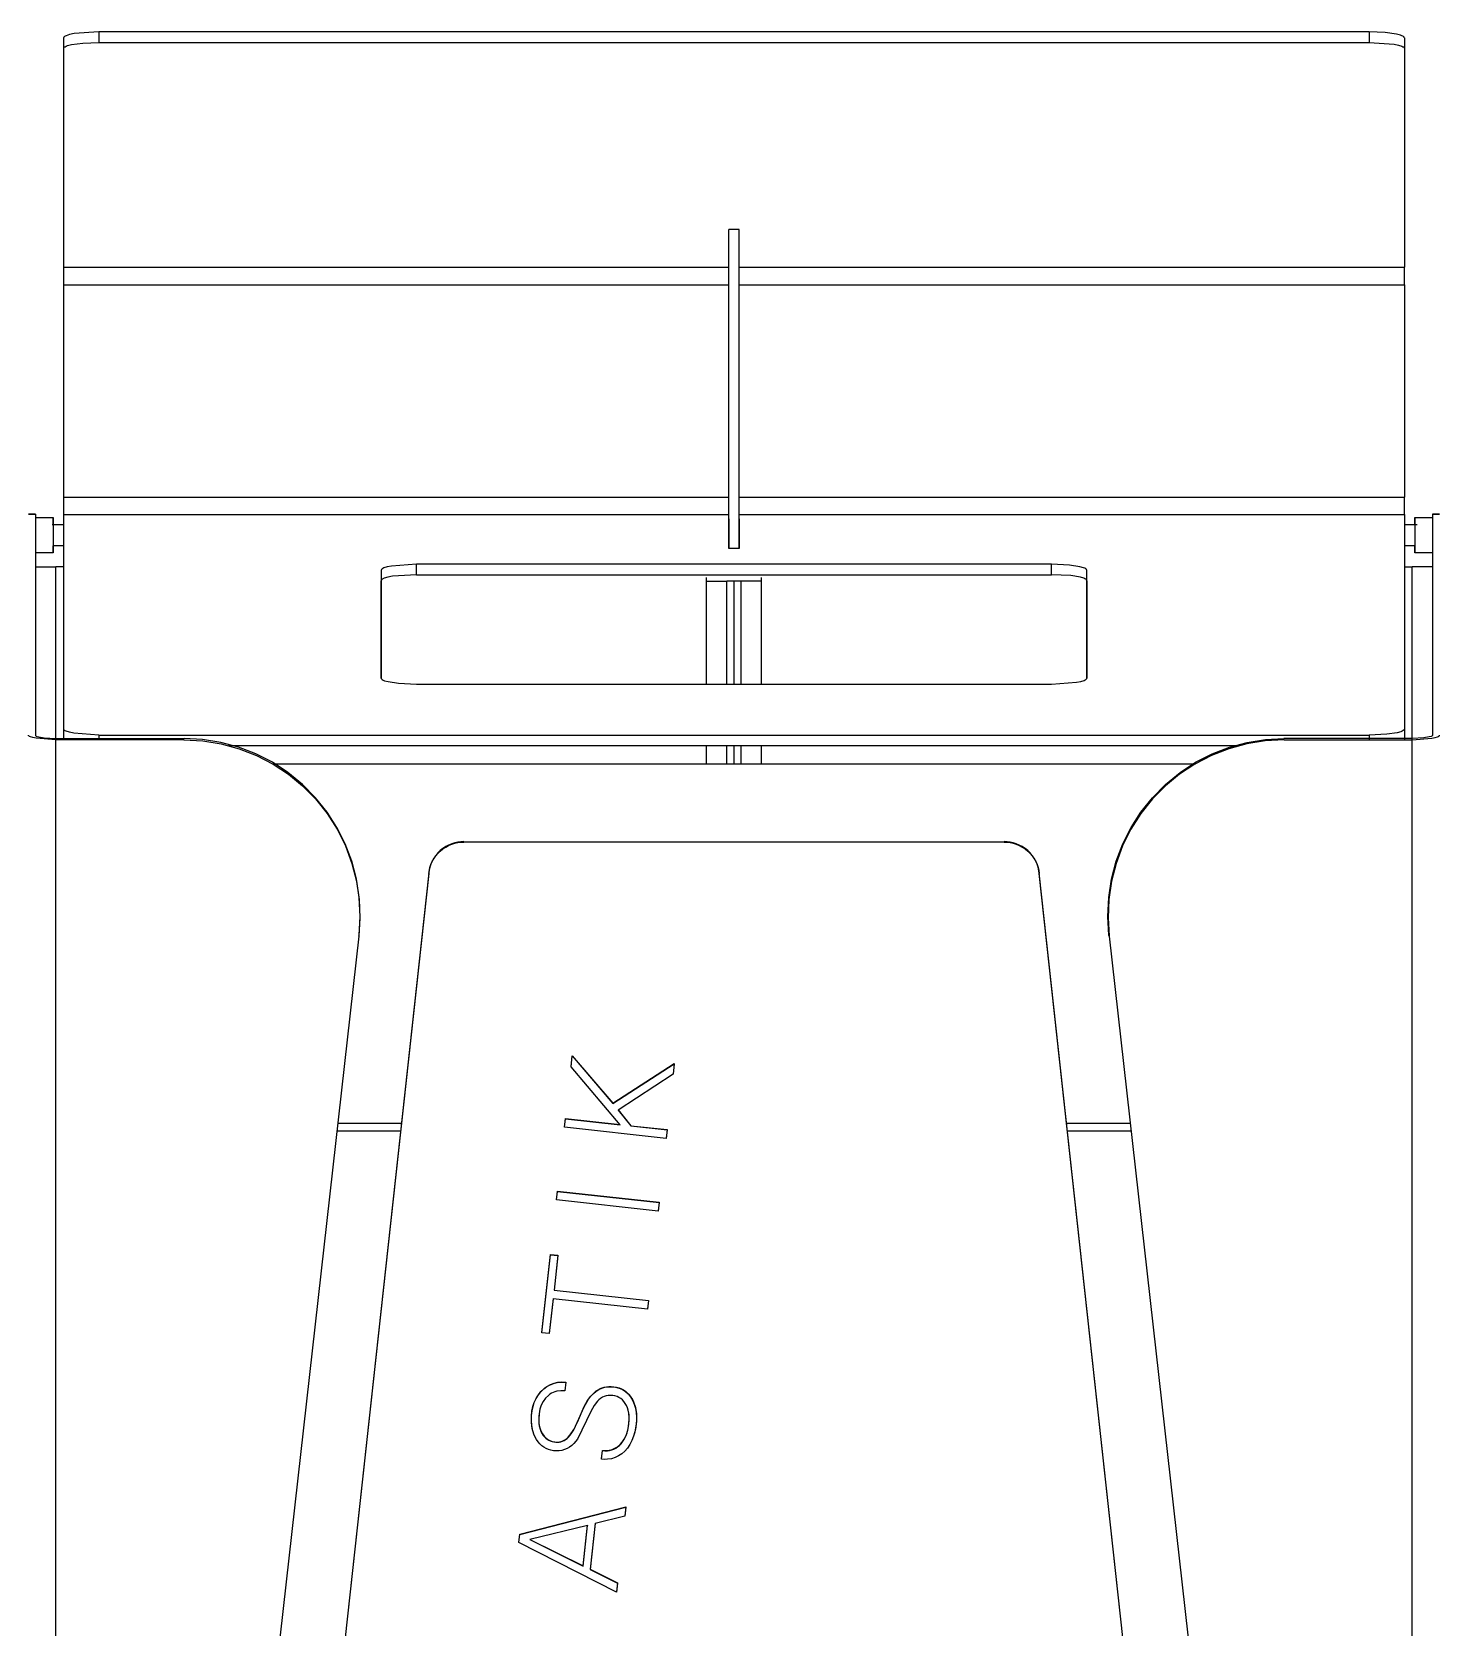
# Model space of a CAD drawing. Header units: millimetres. Extents: x 10782 to 23587, y 24555 to 29687.
# Drawn here: x 21616.5 to 22014.5, y 28094.5 to 28546.5 of the extents above; entities that cross this region are included whole.
import ezdxf

# ---------------------------------------------------------------- set-up
doc = ezdxf.new("R2010")
doc.units = ezdxf.units.MM
doc.header["$LTSCALE"] = 3
doc.layers.add('DomyÅ›lny', color=7, linetype='Continuous')

msp = doc.modelspace()

# ---------------------------------------------------------------- linework, layer by layer
at = {"layer": 'DomyÅ›lny'}
for p, q in [((21625.55, 28544.86), (21625.55, 28541.9)), ((21995.55, 28546.55), (21635.55, 28546.55)), ((21635.55, 28546.55), (21635.55, 28543.59)), ((21995.55, 28546.55), (21995.55, 28543.59)), ((22005.55, 28544.86), (22005.55, 28541.9)), ((21625.55, 28541.9), (21625.55, 28479.85)), ((21635.55, 28543.59), (21995.55, 28543.59)), ((22005.55, 28541.9), (22005.55, 28479.85)), ((21814.05, 28400.11), (21814.05, 28490.52)), ((21817.05, 28490.52), (21814.05, 28490.52)), ((21817.05, 28400.11), (21817.05, 28490.52)), ((21625.55, 28479.85), (21814.05, 28479.85)), ((21817.05, 28479.85), (22005.55, 28479.85)), ((21625.55, 28474.9), (21625.55, 28414.73)), ((21625.55, 28474.9), (21814.05, 28474.9)), ((21817.05, 28474.9), (22005.55, 28474.9)), ((22005.55, 28474.9), (22005.55, 28414.73)), ((21625.55, 28414.73), (21814.05, 28414.73)), ((21817.05, 28414.73), (22005.55, 28414.73)), ((21615.55, 28410), (21617.55, 28410)), ((21615.55, 28409.92), (21617.55, 28409.92)), ((21617.55, 28409.92), (21617.55, 28347.28)), ((21617.55, 28408.93), (21622.55, 28408.93)), ((21625.55, 28409.78), (21814.05, 28409.78)), ((21625.55, 28409.78), (21625.55, 28348.97)), ((21814.05, 28408.58), (21814.05, 28400.11)), ((21817.05, 28409.78), (22005.55, 28409.78)), ((21817.05, 28408.58), (21817.05, 28400.11)), ((22005.55, 28409.78), (22005.55, 28348.97)), ((22008.55, 28408.93), (22013.55, 28408.93)), ((22013.55, 28410), (22015.55, 28410)), ((22013.55, 28409.92), (22013.55, 28347.28)), ((22013.55, 28409.92), (22015.55, 28409.92)), ((21622.32, 28406.93), (21625.55, 28406.93)), ((22005.55, 28406.93), (22009.22, 28406.93)), ((21625.55, 28400.93), (21622.55, 28400.93)), ((21817.05, 28400.11), (21814.05, 28400.11)), ((22008.55, 28400.93), (22005.55, 28400.93)), ((21622.55, 28398.93), (21617.55, 28398.93)), ((21625.55, 28394.93), (21623.31, 28394.93)), ((21623.31, 28345.95), (21623.31, 28394.93)), ((21905.55, 28395.67), (21725.55, 28395.67)), ((21725.55, 28392.72), (21725.55, 28395.67)), ((21905.55, 28392.72), (21905.55, 28395.67)), ((22005.55, 28394.93), (22007.79, 28394.93)), ((22007.79, 28345.95), (22007.79, 28394.93)), ((22013.55, 28398.93), (22008.55, 28398.93)), ((21715.55, 28393.98), (21715.55, 28363.42)), ((21715.55, 28363.42), (21715.55, 28391.02)), ((21725.55, 28392.72), (21905.55, 28392.72)), ((21807.79, 28390.93), (21807.79, 28391.93)), ((21807.79, 28361.72), (21807.79, 28390.93)), ((21815.55, 28390.93), (21813.55, 28390.93)), ((21813.55, 28361.72), (21813.55, 28390.93)), ((21817.55, 28390.93), (21815.55, 28390.93)), ((21815.55, 28361.72), (21815.55, 28390.93)), ((21815.55, 28361.72), (21815.55, 28390.93)), ((21817.55, 28361.72), (21817.55, 28390.93)), ((21823.31, 28390.93), (21823.31, 28391.93)), ((21823.31, 28361.72), (21823.31, 28390.93)), ((21915.55, 28363.42), (21915.55, 28393.98)), ((21915.55, 28391.02), (21915.55, 28363.42)), ((21725.55, 28361.72), (21905.55, 28361.72)), ((21623.31, 28346.3), (21659.67, 28346.3)), ((21623.31, 27637.16), (21623.31, 28345.95)), ((21659.63, 28345.95), (21623.31, 28345.95)), ((21625.55, 28348.97), (21625.55, 28346.02)), ((21635.55, 28347.28), (21995.55, 28347.28)), ((21635.55, 28347.28), (21635.55, 28345.95)), ((21659.63, 28345.95), (21659.67, 28346.3)), ((22007.79, 28346.3), (21971.42, 28346.3)), ((21971.46, 28345.95), (21971.42, 28346.3)), ((21971.46, 28345.95), (22007.79, 28345.95)), ((21995.55, 28347.28), (21995.55, 28345.95)), ((22005.55, 28348.97), (22005.55, 28346.02)), ((22007.79, 27637.16), (22007.79, 28345.95)), ((21672.29, 28344.32), (21958.81, 28344.32)), ((21807.79, 28339.16), (21807.79, 28344.32)), ((21813.55, 28339.16), (21813.55, 28344.32)), ((21815.55, 28339.16), (21815.55, 28344.32)), ((21815.55, 28339.16), (21815.55, 28344.32)), ((21817.55, 28339.16), (21817.55, 28344.32)), ((21823.31, 28339.16), (21823.31, 28344.32)), ((21684.74, 28339.16), (21946.35, 28339.16)), ((21684.74, 28339.16), (21946.35, 28339.16)), ((21892.11, 28316.95), (21738.98, 28316.95)), ((21729.04, 28308.19), (21656.74, 27648.36)), ((21729.04, 28308.06), (21656.74, 27648.23)), ((21729.04, 28308.06), (21729.04, 28308.19)), ((21974.35, 27648.36), (21902.05, 28308.19)), ((21902.05, 28308.06), (21902.05, 28308.19)), ((21974.35, 27648.23), (21902.05, 28308.06)), ((21709.22, 28290.24), (21636.55, 27646.04)), ((21709.22, 28290.24), (21709.26, 28290.58)), ((21921.87, 28290.24), (21921.83, 28290.58)), ((21921.87, 28290.24), (21994.55, 27646.04)), ((21769.38, 28253.33), (21769.71, 28256.4)), ((21769.38, 28253.27), (21769.71, 28256.33)), ((21769.71, 28256.4), (21781.22, 28242.95)), ((21769.71, 28256.4), (21769.71, 28256.33)), ((21769.71, 28256.33), (21781.22, 28242.89)), ((21783.3, 28236.84), (21769.38, 28253.27)), ((21781.22, 28242.95), (21798.63, 28254.18)), ((21781.22, 28242.89), (21798.63, 28254.11)), ((21798.3, 28251.15), (21782.71, 28241)), ((21798.63, 28254.18), (21798.3, 28251.22)), ((21798.63, 28254.11), (21798.3, 28251.15)), ((21782.71, 28241.07), (21786.27, 28236.58)), ((21782.71, 28241), (21786.27, 28236.52)), ((21721.27, 28237.16), (21703.24, 28237.16)), ((21767.5, 28236.17), (21767.76, 28238.6)), ((21767.5, 28236.11), (21767.76, 28238.54)), ((21767.76, 28238.6), (21783.3, 28236.91)), ((21767.76, 28238.54), (21783.3, 28236.84)), ((21786.27, 28236.58), (21796.58, 28235.46)), ((21786.27, 28236.52), (21796.58, 28235.39)), ((21927.86, 28237.16), (21909.82, 28237.16)), ((21703.01, 28235.16), (21721.03, 28235.16)), ((21767.5, 28236.17), (21767.5, 28236.11)), ((21796.31, 28232.97), (21767.5, 28236.11)), ((21796.58, 28235.46), (21796.31, 28233.03)), ((21796.58, 28235.39), (21796.31, 28232.97)), ((21796.58, 28235.46), (21796.58, 28235.39)), ((21910.06, 28235.16), (21928.08, 28235.16)), ((21765.24, 28215.6), (21765.51, 28218.03)), ((21765.24, 28215.53), (21765.51, 28217.96)), ((21794.06, 28212.39), (21765.24, 28215.53)), ((21765.51, 28218.03), (21794.32, 28214.88)), ((21765.51, 28217.96), (21794.32, 28214.82)), ((21794.32, 28214.88), (21794.06, 28212.45)), ((21794.32, 28214.82), (21794.06, 28212.39)), ((21761.12, 28177.96), (21763.54, 28200.08)), ((21761.12, 28177.9), (21763.54, 28200.01)), ((21763.54, 28200.08), (21765.62, 28199.85)), ((21763.54, 28200.01), (21765.62, 28199.79)), ((21765.62, 28199.85), (21764.54, 28190)), ((21765.62, 28199.79), (21764.54, 28189.93)), ((21764.27, 28187.57), (21763.2, 28177.73)), ((21764.27, 28187.5), (21763.2, 28177.67)), ((21791.01, 28184.59), (21764.27, 28187.5)), ((21764.54, 28190), (21791.28, 28187.08)), ((21764.54, 28189.93), (21791.28, 28187.01)), ((21791.28, 28187.08), (21791.01, 28184.65)), ((21791.28, 28187.01), (21791.01, 28184.59)), ((21761.12, 28177.96), (21761.12, 28177.9)), ((21763.2, 28177.67), (21761.12, 28177.9)), ((21767.89, 28163.91), (21767.62, 28161.46)), ((21767.89, 28163.85), (21767.62, 28161.4)), ((21760.2, 28153.28), (21760.2, 28153.34)), ((21778.02, 28142.13), (21778.28, 28144.55)), ((21778.02, 28142.06), (21778.28, 28144.49)), ((21778.02, 28142.13), (21778.02, 28142.06)), ((21754.86, 28120.81), (21784.86, 28128.55)), ((21754.86, 28120.75), (21784.86, 28128.49)), ((21784.86, 28128.55), (21784.58, 28126.02)), ((21784.86, 28128.49), (21784.58, 28125.96)), ((21772.76, 28111.85), (21774.02, 28123.38)), ((21774.02, 28123.38), (21774.02, 28123.31)), ((21776.18, 28123.92), (21774.75, 28110.87)), ((21776.18, 28123.86), (21774.75, 28110.8)), ((21784.58, 28125.96), (21776.18, 28123.86)), ((21754.6, 28118.5), (21754.86, 28120.81)), ((21754.6, 28118.44), (21754.86, 28120.75)), ((21754.86, 28120.81), (21754.86, 28120.75)), ((21774.02, 28123.31), (21757.7, 28119.26)), ((21757.7, 28119.32), (21772.76, 28111.85)), ((21757.7, 28119.26), (21772.76, 28111.78)), ((21772.76, 28111.78), (21774.02, 28123.31)), ((21782.22, 28104.41), (21754.6, 28118.44)), ((21774.75, 28110.87), (21782.5, 28107.03)), ((21774.75, 28110.8), (21782.5, 28106.96)), ((21782.5, 28107.03), (21782.22, 28104.48)), ((21782.5, 28106.96), (21782.22, 28104.41))]:
    msp.add_line(p, q, dxfattribs=at)
for points in [[(21635.55, 28546.55, 0), (21628.48, 28546.05, 0), (21627.18, 28545.78, 0), (21626.25, 28545.48, 0), (21625.93, 28545.32, 0), (21625.81, 28545.24, 0), (21625.71, 28545.16, 0), (21625.64, 28545.09, 0), (21625.61, 28545.05, 0), (21625.59, 28545.01, 0), (21625.57, 28544.97, 0), (21625.56, 28544.93, 0), (21625.55, 28544.89, 0), (21625.55, 28544.86, 0)], [(22005.55, 28544.86, 0), (22005.54, 28544.89, 0), (22005.54, 28544.93, 0), (22005.52, 28544.97, 0), (22005.51, 28545.01, 0), (22005.48, 28545.05, 0), (22005.45, 28545.09, 0), (22005.38, 28545.16, 0), (22005.28, 28545.24, 0), (22005.16, 28545.32, 0), (22004.84, 28545.48, 0), (22004.43, 28545.63, 0), (22003.31, 28545.92, 0), (22000.14, 28546.36, 0), (21995.55, 28546.55, 0)], [(21625.55, 28541.9, 0), (21625.55, 28541.94, 0), (21625.56, 28541.97, 0), (21625.57, 28542.01, 0), (21625.59, 28542.05, 0), (21625.61, 28542.09, 0), (21625.64, 28542.13, 0), (21625.71, 28542.21, 0), (21625.81, 28542.29, 0), (21625.93, 28542.36, 0), (21626.25, 28542.52, 0), (21626.66, 28542.68, 0), (21627.78, 28542.97, 0), (21630.95, 28543.4, 0), (21635.55, 28543.59, 0)], [(21995.55, 28543.59, 0), (22002.62, 28543.1, 0), (22003.92, 28542.83, 0), (22004.84, 28542.52, 0), (22005.16, 28542.36, 0), (22005.28, 28542.29, 0), (22005.38, 28542.21, 0), (22005.45, 28542.13, 0), (22005.48, 28542.09, 0), (22005.51, 28542.05, 0), (22005.52, 28542.01, 0), (22005.54, 28541.97, 0), (22005.54, 28541.94, 0), (22005.55, 28541.9, 0)], [(21625.55, 28479.85, 0), (21625.55, 28479.64, 0), (21625.55, 28478.78, 0), (21625.55, 28474.9, 0)], [(22005.55, 28474.9, 0), (22005.55, 28479.85, 0)], [(21625.55, 28414.73, 0), (21625.55, 28409.78, 0)], [(22005.55, 28409.78, 0), (22005.55, 28409.99, 0), (22005.55, 28410.85, 0), (22005.55, 28414.73, 0)], [(21622.55, 28406.93, 0), (21622.55, 28408.73, 0), (21622.55, 28408.89, 0), (21622.55, 28408.92, 0), (21622.55, 28408.93, 0), (21622.55, 28408.93, 0), (21622.55, 28408.93, 0), (21622.55, 28408.93, 0), (21622.55, 28408.93, 0), (21622.55, 28408.93, 0), (21622.55, 28408.93, 0), (21622.55, 28408.93, 0), (21622.55, 28408.93, 0), (21622.55, 28408.93, 0), (21622.55, 28408.93, 0), (21622.55, 28408.93, 0), (21622.55, 28408.93, 0), (21622.55, 28408.93, 0), (21622.55, 28408.92, 0), (21622.55, 28408.91, 0), (21622.55, 28408.84, 0), (21622.55, 28408.55, 0), (21622.55, 28405.55, 0), (21622.55, 28401.73, 0), (21622.55, 28399.11, 0), (21622.55, 28398.97, 0), (21622.55, 28398.94, 0), (21622.55, 28398.93, 0), (21622.55, 28398.93, 0), (21622.55, 28398.93, 0), (21622.55, 28398.93, 0), (21622.55, 28398.93, 0), (21622.55, 28398.93, 0), (21622.55, 28398.93, 0), (21622.55, 28398.93, 0), (21622.55, 28398.93, 0), (21622.55, 28398.93, 0), (21622.55, 28398.93, 0), (21622.55, 28398.93, 0), (21622.55, 28398.93, 0), (21622.55, 28398.93, 0), (21622.55, 28398.95, 0), (21622.55, 28399.02, 0), (21622.55, 28399.31, 0), (21622.55, 28400.93, 0)], [(22008.55, 28406.93, 0), (22008.55, 28408.73, 0), (22008.55, 28408.89, 0), (22008.55, 28408.92, 0), (22008.55, 28408.93, 0), (22008.55, 28408.93, 0), (22008.55, 28408.93, 0), (22008.55, 28408.93, 0), (22008.55, 28408.93, 0), (22008.55, 28408.93, 0), (22008.55, 28408.93, 0), (22008.55, 28408.93, 0), (22008.55, 28408.93, 0), (22008.55, 28408.93, 0), (22008.55, 28408.93, 0), (22008.55, 28408.93, 0), (22008.55, 28408.93, 0), (22008.55, 28408.93, 0), (22008.55, 28408.92, 0), (22008.55, 28408.91, 0), (22008.55, 28408.84, 0), (22008.55, 28408.55, 0), (22008.55, 28405.55, 0), (22008.55, 28401.73, 0), (22008.55, 28399.11, 0), (22008.55, 28398.97, 0), (22008.55, 28398.94, 0), (22008.55, 28398.93, 0), (22008.55, 28398.93, 0), (22008.55, 28398.93, 0), (22008.55, 28398.93, 0), (22008.55, 28398.93, 0), (22008.55, 28398.93, 0), (22008.55, 28398.93, 0), (22008.55, 28398.93, 0), (22008.55, 28398.93, 0), (22008.55, 28398.93, 0), (22008.55, 28398.93, 0), (22008.55, 28398.93, 0), (22008.55, 28398.93, 0), (22008.55, 28398.93, 0), (22008.55, 28398.95, 0), (22008.55, 28399.02, 0), (22008.55, 28399.31, 0), (22008.55, 28400.93, 0)], [(21617.55, 28394.93, 0), (21617.55, 28394.93, 0), (21617.55, 28394.93, 0), (21617.55, 28394.93, 0), (21617.55, 28394.93, 0), (21617.55, 28394.93, 0), (21617.55, 28394.93, 0), (21617.55, 28394.93, 0), (21617.55, 28394.93, 0), (21617.55, 28394.93, 0), (21617.55, 28394.93, 0), (21617.56, 28394.93, 0), (21617.59, 28394.93, 0), (21617.74, 28394.93, 0), (21619.21, 28394.93, 0), (21623.31, 28394.93, 0)], [(21725.55, 28395.67, 0), (21718.47, 28395.18, 0), (21717.23, 28394.92, 0), (21716.31, 28394.63, 0), (21715.98, 28394.47, 0), (21715.85, 28394.39, 0), (21715.74, 28394.31, 0), (21715.65, 28394.23, 0), (21715.62, 28394.18, 0), (21715.59, 28394.14, 0), (21715.57, 28394.1, 0), (21715.56, 28394.06, 0), (21715.55, 28394.02, 0), (21715.55, 28393.98, 0)], [(21915.55, 28393.98, 0), (21915.54, 28394.02, 0), (21915.53, 28394.06, 0), (21915.52, 28394.1, 0), (21915.5, 28394.14, 0), (21915.47, 28394.18, 0), (21915.44, 28394.23, 0), (21915.35, 28394.31, 0), (21915.25, 28394.39, 0), (21914.96, 28394.55, 0), (21914.58, 28394.7, 0), (21913.58, 28394.99, 0), (21910.68, 28395.43, 0), (21905.55, 28395.67, 0)], [(22013.55, 28394.93, 0), (22013.55, 28394.93, 0), (22013.55, 28394.93, 0), (22013.55, 28394.93, 0), (22013.55, 28394.93, 0), (22013.55, 28394.93, 0), (22013.55, 28394.93, 0), (22013.55, 28394.93, 0), (22013.55, 28394.93, 0), (22013.55, 28394.93, 0), (22013.54, 28394.93, 0), (22013.54, 28394.93, 0), (22013.5, 28394.93, 0), (22013.35, 28394.93, 0), (22011.89, 28394.93, 0), (22007.79, 28394.93, 0)], [(21725.55, 28392.72, 0), (21718.75, 28392.27, 0), (21717.41, 28392.01, 0), (21716.39, 28391.7, 0), (21716.03, 28391.54, 0), (21715.88, 28391.46, 0), (21715.76, 28391.37, 0), (21715.67, 28391.29, 0), (21715.63, 28391.24, 0), (21715.6, 28391.2, 0), (21715.58, 28391.15, 0), (21715.56, 28391.11, 0), (21715.55, 28391.06, 0), (21715.55, 28391.02, 0)], [(21807.79, 28390.93, 0), (21813.55, 28390.93, 0)], [(21823.31, 28390.93, 0), (21817.55, 28390.93, 0)], [(21915.55, 28391.02, 0), (21915.54, 28391.06, 0), (21915.54, 28391.1, 0), (21915.52, 28391.14, 0), (21915.5, 28391.18, 0), (21915.48, 28391.22, 0), (21915.45, 28391.26, 0), (21915.37, 28391.33, 0), (21915.28, 28391.41, 0), (21915.02, 28391.57, 0), (21914.67, 28391.71, 0), (21913.74, 28391.99, 0), (21910.98, 28392.45, 0), (21905.55, 28392.72, 0)], [(21715.55, 28363.42, 0), (21715.55, 28363.38, 0), (21715.56, 28363.33, 0), (21715.57, 28363.29, 0), (21715.59, 28363.25, 0), (21715.62, 28363.21, 0), (21715.65, 28363.17, 0), (21715.74, 28363.09, 0), (21715.85, 28363.01, 0), (21716.13, 28362.85, 0), (21716.51, 28362.69, 0), (21717.52, 28362.41, 0), (21720.41, 28361.96, 0), (21725.55, 28361.72, 0)], [(21905.55, 28361.72, 0), (21912.62, 28362.22, 0), (21913.86, 28362.47, 0), (21914.78, 28362.77, 0), (21915.11, 28362.92, 0), (21915.25, 28363.01, 0), (21915.35, 28363.09, 0), (21915.44, 28363.17, 0), (21915.47, 28363.21, 0), (21915.5, 28363.25, 0), (21915.52, 28363.29, 0), (21915.53, 28363.33, 0), (21915.54, 28363.38, 0), (21915.55, 28363.42, 0)], [(21623.31, 28345.95, 0), (21617.74, 28346.35, 0), (21616.8, 28346.56, 0), (21616.11, 28346.78, 0), (21615.87, 28346.9, 0), (21615.77, 28346.96, 0), (21615.69, 28347.02, 0), (21615.63, 28347.08, 0), (21615.6, 28347.12, 0), (21615.58, 28347.15, 0), (21615.57, 28347.18, 0), (21615.56, 28347.21, 0), (21615.55, 28347.24, 0), (21615.55, 28347.28, 0)], [(21617.55, 28347.28, 0), (21617.55, 28347.25, 0), (21617.56, 28347.23, 0), (21617.56, 28347.2, 0), (21617.58, 28347.18, 0), (21617.6, 28347.15, 0), (21617.64, 28347.1, 0), (21617.7, 28347.05, 0), (21617.77, 28347.01, 0), (21617.96, 28346.91, 0), (21618.49, 28346.74, 0), (21620.06, 28346.47, 0), (21623.31, 28346.3, 0)], [(21635.55, 28347.28, 0), (21628.39, 28347.79, 0), (21627.17, 28348.05, 0), (21626.28, 28348.34, 0), (21625.96, 28348.49, 0), (21625.84, 28348.57, 0), (21625.73, 28348.65, 0), (21625.65, 28348.73, 0), (21625.62, 28348.77, 0), (21625.59, 28348.81, 0), (21625.57, 28348.85, 0), (21625.56, 28348.89, 0), (21625.55, 28348.93, 0), (21625.55, 28348.97, 0)], [(21659.63, 28345.95, 0), (21664.97, 28345.66, 0), (21670.21, 28344.82, 0), (21675.34, 28343.41, 0), (21680.23, 28341.5, 0), (21684.9, 28339.07, 0), (21689.24, 28336.2, 0), (21693.27, 28332.89, 0), (21696.91, 28329.18, 0), (21700.21, 28325.05, 0), (21703.06, 28320.57, 0), (21705.41, 28315.84, 0), (21707.25, 28310.9, 0), (21708.55, 28305.83, 0), (21709.31, 28300.67, 0), (21709.54, 28295.47, 0), (21709.22, 28290.24, 0)], [(21709.26, 28290.58, 0), (21709.57, 28295.9, 0), (21709.33, 28301.2, 0), (21708.53, 28306.44, 0), (21707.2, 28311.52, 0), (21705.34, 28316.42, 0), (21703.01, 28321.08, 0), (21700.19, 28325.46, 0), (21696.95, 28329.53, 0), (21693.24, 28333.29, 0), (21689.13, 28336.65, 0), (21684.7, 28339.55, 0), (21680, 28341.96, 0), (21675.11, 28343.84, 0), (21670.06, 28345.2, 0), (21664.92, 28346.02, 0), (21659.67, 28346.3, 0)], [(21921.83, 28290.58, 0), (21921.52, 28295.9, 0), (21921.76, 28301.2, 0), (21922.56, 28306.44, 0), (21923.9, 28311.52, 0), (21925.75, 28316.42, 0), (21928.09, 28321.08, 0), (21930.9, 28325.46, 0), (21934.14, 28329.53, 0), (21937.85, 28333.29, 0), (21941.97, 28336.65, 0), (21946.39, 28339.55, 0), (21951.09, 28341.96, 0), (21955.98, 28343.84, 0), (21961.03, 28345.2, 0), (21966.18, 28346.02, 0), (21971.42, 28346.3, 0)], [(21971.46, 28345.95, 0), (21966.12, 28345.66, 0), (21960.88, 28344.82, 0), (21955.76, 28343.41, 0), (21950.86, 28341.5, 0), (21946.2, 28339.07, 0), (21941.85, 28336.2, 0), (21937.83, 28332.89, 0), (21934.18, 28329.18, 0), (21930.88, 28325.05, 0), (21928.03, 28320.57, 0), (21925.68, 28315.84, 0), (21923.85, 28310.9, 0), (21922.55, 28305.83, 0), (21921.78, 28300.67, 0), (21921.56, 28295.47, 0), (21921.87, 28290.24, 0)], [(22005.55, 28348.97, 0), (22005.54, 28348.93, 0), (22005.53, 28348.89, 0), (22005.52, 28348.85, 0), (22005.49, 28348.8, 0), (22005.46, 28348.76, 0), (22005.43, 28348.72, 0), (22005.34, 28348.63, 0), (22005.23, 28348.55, 0), (22004.93, 28348.39, 0), (22004.54, 28348.23, 0), (22003.51, 28347.95, 0), (22000.6, 28347.51, 0), (21995.55, 28347.28, 0)], [(22013.55, 28347.28, 0), (22013.55, 28347.25, 0), (22013.54, 28347.23, 0), (22013.53, 28347.2, 0), (22013.52, 28347.18, 0), (22013.5, 28347.15, 0), (22013.45, 28347.1, 0), (22013.39, 28347.05, 0), (22013.32, 28347.01, 0), (22013.13, 28346.91, 0), (22012.61, 28346.74, 0), (22011.03, 28346.47, 0), (22007.79, 28346.3, 0)], [(22007.79, 28345.95, 0), (22013.35, 28346.35, 0), (22014.29, 28346.56, 0), (22014.98, 28346.78, 0), (22015.23, 28346.9, 0), (22015.33, 28346.96, 0), (22015.4, 28347.02, 0), (22015.47, 28347.08, 0), (22015.49, 28347.12, 0), (22015.51, 28347.15, 0), (22015.53, 28347.18, 0), (22015.54, 28347.21, 0), (22015.54, 28347.24, 0), (22015.55, 28347.28, 0)], [(21738.98, 28317.08, 0), (21737.27, 28316.93, 0), (21736.4, 28316.74, 0), (21735.53, 28316.47, 0), (21734.67, 28316.11, 0), (21733.84, 28315.66, 0), (21733.05, 28315.13, 0), (21732.31, 28314.53, 0), (21731.63, 28313.86, 0), (21731.02, 28313.13, 0), (21730.48, 28312.36, 0), (21730.03, 28311.55, 0), (21729.66, 28310.71, 0), (21729.38, 28309.87, 0), (21729.17, 28309.02, 0), (21729.04, 28308.19, 0)], [(21729.04, 28308.06, 0), (21729.38, 28309.74, 0), (21729.66, 28310.58, 0), (21730.03, 28311.42, 0), (21730.48, 28312.23, 0), (21731.02, 28313.01, 0), (21731.63, 28313.73, 0), (21732.31, 28314.4, 0), (21733.05, 28315, 0), (21733.84, 28315.53, 0), (21734.67, 28315.98, 0), (21735.53, 28316.34, 0), (21736.4, 28316.61, 0), (21737.27, 28316.8, 0), (21738.98, 28316.95, 0)], [(21902.05, 28308.19, 0), (21901.72, 28309.87, 0), (21901.43, 28310.71, 0), (21901.06, 28311.55, 0), (21900.61, 28312.36, 0), (21900.08, 28313.13, 0), (21899.47, 28313.86, 0), (21898.79, 28314.53, 0), (21898.04, 28315.13, 0), (21897.25, 28315.66, 0), (21896.42, 28316.11, 0), (21895.57, 28316.47, 0), (21894.69, 28316.74, 0), (21893.82, 28316.93, 0), (21892.11, 28317.08, 0)], [(21892.11, 28316.95, 0), (21893.82, 28316.8, 0), (21894.69, 28316.61, 0), (21895.57, 28316.34, 0), (21896.42, 28315.98, 0), (21897.25, 28315.53, 0), (21898.04, 28315, 0), (21898.79, 28314.4, 0), (21899.47, 28313.73, 0), (21900.08, 28313.01, 0), (21900.61, 28312.23, 0), (21901.06, 28311.42, 0), (21901.43, 28310.58, 0), (21901.72, 28309.74, 0), (21901.92, 28308.89, 0), (21902.05, 28308.06, 0)], [(21758.42, 28150.47, 0), (21758.2, 28151.67, 0), (21758.11, 28152.94, 0), (21758.14, 28154.28, 0), (21758.29, 28155.65, 0), (21758.56, 28156.95, 0), (21758.95, 28158.15, 0), (21759.46, 28159.28, 0), (21760.09, 28160.32, 0), (21760.82, 28161.24, 0), (21761.63, 28162.03, 0), (21762.53, 28162.69, 0), (21763.51, 28163.23, 0), (21764.55, 28163.62, 0), (21765.63, 28163.87, 0), (21766.74, 28163.97, 0), (21767.89, 28163.91, 0)], [(21781.16, 28160.1, 0), (21780.51, 28160.14, 0), (21779.89, 28160.11, 0), (21779.31, 28160.01, 0), (21778.75, 28159.84, 0), (21778.23, 28159.61, 0), (21777.74, 28159.3, 0), (21777.28, 28158.93, 0), (21776.84, 28158.47, 0), (21775.94, 28157.24, 0), (21775.01, 28155.58, 0), (21771.18, 28147.75, 0), (21770.19, 28146.53, 0), (21769.57, 28145.96, 0), (21768.92, 28145.47, 0), (21768.24, 28145.07, 0), (21767.53, 28144.77, 0), (21766.79, 28144.55, 0), (21766.03, 28144.43, 0), (21765.23, 28144.4, 0), (21764.42, 28144.47, 0), (21763.66, 28144.6, 0), (21762.94, 28144.81, 0), (21762.27, 28145.1, 0), (21761.64, 28145.46, 0), (21761.06, 28145.89, 0), (21760.52, 28146.4, 0), (21760.02, 28146.98, 0), (21759.57, 28147.64, 0), (21759.17, 28148.35, 0), (21758.83, 28149.11, 0), (21758.35, 28150.72, 0), (21758.12, 28152.49, 0), (21758.15, 28154.4, 0), (21758.43, 28156.33, 0), (21758.95, 28158.08, 0), (21759.71, 28159.66, 0), (21760.19, 28160.39, 0), (21760.7, 28161.04, 0), (21761.26, 28161.64, 0), (21761.87, 28162.17, 0), (21762.52, 28162.63, 0), (21763.22, 28163.02, 0), (21763.95, 28163.35, 0), (21764.7, 28163.6, 0), (21765.47, 28163.78, 0), (21766.26, 28163.88, 0), (21767.06, 28163.9, 0), (21767.89, 28163.85, 0)], [(21767.62, 28161.4, 0), (21766.44, 28161.44, 0), (21765.33, 28161.3, 0), (21764.81, 28161.16, 0), (21764.31, 28160.97, 0), (21763.83, 28160.74, 0), (21763.37, 28160.46, 0), (21762.93, 28160.13, 0), (21762.12, 28159.35, 0), (21761.46, 28158.44, 0), (21760.93, 28157.38, 0), (21760.54, 28156.2, 0), (21760.3, 28154.87, 0), (21760.2, 28153.41, 0), (21760.27, 28152.07, 0), (21760.51, 28150.84, 0), (21760.7, 28150.28, 0), (21760.92, 28149.75, 0), (21761.2, 28149.24, 0), (21761.5, 28148.78, 0), (21761.84, 28148.37, 0), (21762.21, 28148.01, 0), (21762.6, 28147.7, 0), (21763.03, 28147.44, 0), (21763.48, 28147.22, 0), (21763.97, 28147.06, 0), (21764.48, 28146.95, 0), (21765.02, 28146.88, 0), (21765.53, 28146.87, 0), (21766.03, 28146.91, 0), (21766.51, 28147.01, 0), (21766.97, 28147.16, 0), (21767.41, 28147.37, 0), (21767.83, 28147.63, 0), (21768.24, 28147.94, 0), (21768.63, 28148.31, 0), (21769.39, 28149.23, 0), (21770.13, 28150.4, 0), (21771.59, 28153.48, 0), (21773, 28156.71, 0), (21774.34, 28159.05, 0), (21775.01, 28159.92, 0), (21775.72, 28160.67, 0), (21776.46, 28161.3, 0), (21777.25, 28161.81, 0), (21778.08, 28162.19, 0), (21778.96, 28162.45, 0), (21779.89, 28162.59, 0), (21780.88, 28162.6, 0), (21781.95, 28162.47, 0), (21782.99, 28162.21, 0), (21783.94, 28161.8, 0), (21784.8, 28161.25, 0), (21785.57, 28160.55, 0), (21786.24, 28159.72, 0), (21786.82, 28158.75, 0), (21787.29, 28157.69, 0), (21787.62, 28156.55, 0), (21787.84, 28155.32, 0), (21787.93, 28154.01, 0), (21787.89, 28152.62, 0), (21787.48, 28149.86, 0), (21787.1, 28148.58, 0), (21786.62, 28147.37, 0), (21786.03, 28146.23, 0), (21785.34, 28145.21, 0), (21784.58, 28144.32, 0), (21783.74, 28143.58, 0), (21782.82, 28142.97, 0), (21781.84, 28142.51, 0), (21780.8, 28142.2, 0), (21779.72, 28142.03, 0), (21778.88, 28142.01, 0), (21778.02, 28142.06, 0)], [(21760.53, 28156.2, 0), (21760.24, 28154.29, 0), (21760.24, 28152.36, 0), (21760.37, 28151.48, 0), (21760.58, 28150.66, 0), (21760.88, 28149.91, 0), (21761.26, 28149.21, 0), (21761.7, 28148.6, 0), (21762.2, 28148.08, 0), (21762.75, 28147.66, 0), (21763.37, 28147.34, 0), (21764.04, 28147.1, 0), (21764.77, 28146.97, 0), (21765.49, 28146.93, 0), (21766.18, 28147, 0), (21766.83, 28147.18, 0), (21767.45, 28147.45, 0), (21768.03, 28147.84, 0), (21768.58, 28148.32, 0), (21769.1, 28148.92, 0), (21770.14, 28150.48, 0), (21771.16, 28152.52, 0), (21773.12, 28157.02, 0), (21774.06, 28158.68, 0), (21774.98, 28159.95, 0), (21775.97, 28160.97, 0), (21776.49, 28161.39, 0), (21777.03, 28161.75, 0), (21777.59, 28162.05, 0), (21778.18, 28162.29, 0), (21778.79, 28162.48, 0), (21779.42, 28162.6, 0), (21780.09, 28162.66, 0), (21780.77, 28162.67, 0), (21781.5, 28162.61, 0), (21782.25, 28162.48, 0), (21782.97, 28162.28, 0), (21783.64, 28162.01, 0), (21784.26, 28161.68, 0), (21784.85, 28161.28, 0), (21785.38, 28160.8, 0), (21785.88, 28160.26, 0), (21786.33, 28159.66, 0), (21786.74, 28158.98, 0), (21787.08, 28158.27, 0), (21787.6, 28156.71, 0), (21787.88, 28155, 0), (21787.92, 28153.12, 0), (21787.72, 28151.15, 0), (21787.31, 28149.32, 0)], [(21778.28, 28144.49, 0), (21778.98, 28144.45, 0), (21779.65, 28144.47, 0), (21780.29, 28144.55, 0), (21780.9, 28144.7, 0), (21781.48, 28144.92, 0), (21782.04, 28145.2, 0), (21782.56, 28145.55, 0), (21783.06, 28145.96, 0), (21783.53, 28146.44, 0), (21783.96, 28146.97, 0), (21784.35, 28147.54, 0), (21784.99, 28148.82, 0), (21785.45, 28150.28, 0), (21785.75, 28151.93, 0), (21785.85, 28153.67, 0), (21785.71, 28155.24, 0), (21785.55, 28155.96, 0), (21785.34, 28156.65, 0), (21785.06, 28157.28, 0), (21784.73, 28157.88, 0), (21784.35, 28158.41, 0), (21783.92, 28158.86, 0), (21783.46, 28159.25, 0), (21782.95, 28159.57, 0), (21782.39, 28159.82, 0), (21781.8, 28160, 0), (21781.16, 28160.1, 0)], [(21778.28, 28144.55, 0), (21779.25, 28144.51, 0), (21780.16, 28144.59, 0), (21781.01, 28144.8, 0), (21781.81, 28145.14, 0), (21782.55, 28145.6, 0), (21783.24, 28146.2, 0), (21783.86, 28146.9, 0), (21784.4, 28147.7, 0), (21784.86, 28148.58, 0), (21785.23, 28149.56, 0), (21785.52, 28150.62, 0), (21785.83, 28153, 0), (21785.79, 28154.72, 0), (21785.67, 28155.51, 0), (21785.49, 28156.25, 0)]]:
    msp.add_polyline3d(points, dxfattribs=at)

doc.saveas('drawing.dxf')
